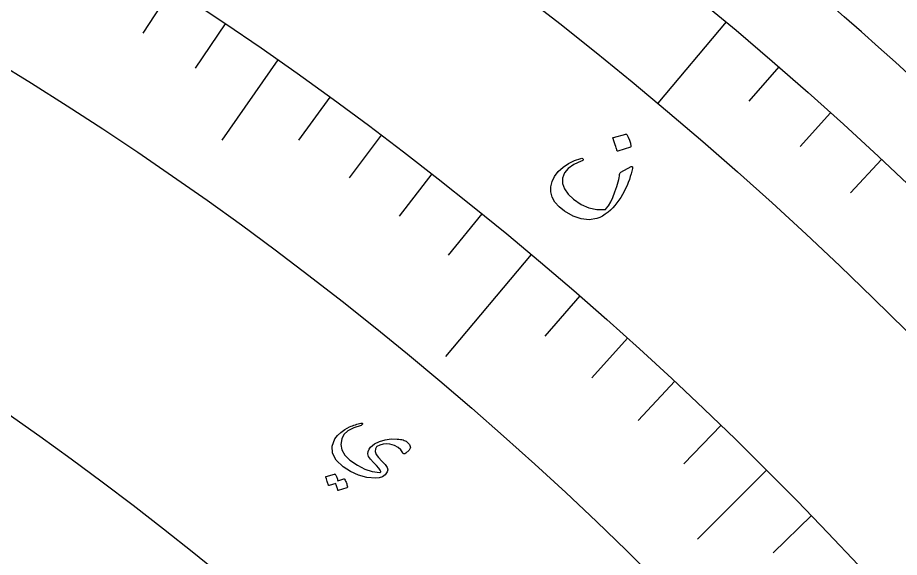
# Model space of a CAD drawing. Header units: millimetres. Extents: x -77 to 77, y -78 to 103.
# Drawn here: x 35.24 to 52.14, y 47.92 to 58.26 of the extents above; entities that cross this region are included whole.
import ezdxf

# ---------------------------------------------------------------- set-up
doc = ezdxf.new("R2010")
doc.units = ezdxf.units.MM
for name, color, linetype in [('CUT_OUTER', 1, 'Continuous'), ('ENGRAVE', 7, 'Continuous'), ('ENGRAVE_FINE', 8, 'Continuous'), ('TEXT', 5, 'Continuous')]:
    doc.layers.add(name, color=color, linetype=linetype)

msp = doc.modelspace()

# ---------------------------------------------------------------- linework, layer by layer
at = {"layer": 'CUT_OUTER'}
msp.add_arc((0.0003, 0.0004), 77.4995, 35.160141, 55.89847, dxfattribs=at)
at = {"layer": 'ENGRAVE'}
for points in [[(48.8197, 58.1811), (47.512, 56.6227)], [(40.2292, 57.4533), (39.1535, 55.917)], [(45.0835, 53.7284), (43.4396, 51.7693)], [(49.5947, 49.5947), (48.2685, 48.2685)]]:
    msp.add_lwpolyline(points, dxfattribs=at)
for radius in [75.95, 75.95, 73.9156, 70.1375, 70.1375, 67.1538, 61.6125, 61.6125, 56.575, 56.575, 51.5375, 51.5375]:
    msp.add_circle((0, 0), radius, dxfattribs=at)
at = {"layer": 'ENGRAVE_FINE'}
for points in [[(38.1996, 58.8223), (37.6425, 57.9643)], [(39.2204, 58.1466), (38.6483, 57.2985)], [(49.8277, 57.3202), (49.2557, 56.6622)], [(41.2258, 56.7424), (40.6245, 55.9148)], [(50.8205, 56.4418), (50.2371, 55.7939)], [(42.2098, 56.0143), (41.5941, 55.1973)], [(51.7978, 55.5463), (51.2032, 54.9087)], [(43.181, 55.2691), (42.5511, 54.463)], [(44.139, 54.5071), (43.4952, 53.7121)], [(46.0143, 52.9334), (45.3432, 52.1614)], [(46.9311, 52.1223), (46.2466, 51.3621)], [(47.8337, 51.2953), (47.136, 50.5471)], [(48.7216, 50.4527), (48.011, 49.7168)], [(50.4527, 48.7216), (49.7168, 48.011)]]:
    msp.add_lwpolyline(points, dxfattribs=at)
at = {"layer": 'TEXT'}
for points in [[(46.8955, 56.034), (46.9005, 56.0344), (46.9056, 56.0328), (46.911, 56.0292), (46.9166, 56.0237), (46.9448, 55.9713), (46.9674, 55.9171), (46.9843, 55.8613), (46.9956, 55.8038), (46.9954, 55.7966), (46.9932, 55.7911), (46.9892, 55.7871), (46.9833, 55.7848), (46.7443, 55.7077), (46.7373, 55.707), (46.7316, 55.7102), (46.7273, 55.7172), (46.7244, 55.7281), (46.7219, 55.7375), (46.7177, 55.752), (46.7117, 55.7716), (46.704, 55.7963), (46.6942, 55.8264), (46.6822, 55.862), (46.6679, 55.9032), (46.6512, 55.9499), (46.6495, 55.9567), (46.65, 55.9618), (46.6527, 55.965), (46.6576, 55.9664)], [(47.0262, 55.3745), (47.0137, 55.3231), (46.9992, 55.2707), (46.9828, 55.217), (46.9645, 55.1623), (46.9438, 55.1064), (46.9201, 55.0493), (46.8935, 54.991), (46.8641, 54.9315), (46.833, 54.8737), (46.7998, 54.8184), (46.7646, 54.7655), (46.7273, 54.7151), (46.6878, 54.667), (46.6461, 54.6211), (46.6021, 54.5773), (46.5558, 54.5357), (46.5034, 54.4953), (46.4505, 54.4618), (46.3971, 54.4351), (46.3431, 54.4153), (46.1964, 54.3906), (46.0441, 54.4057), (45.8862, 54.4604), (45.7226, 54.5547), (45.6173, 54.6385), (45.5383, 54.7278), (45.4856, 54.8228), (45.4591, 54.9235), (45.4597, 55.0243), (45.484, 55.1227), (45.5319, 55.2189), (45.6036, 55.3127), (45.6953, 55.3989), (45.7978, 55.47), (45.911, 55.5259), (46.035, 55.5664), (46.0515, 55.569), (46.0643, 55.5676), (46.0731, 55.562), (46.0782, 55.5524), (46.0797, 55.5397), (46.074, 55.5286), (46.0608, 55.5191), (46.0403, 55.5111), (45.8982, 55.4485), (45.792, 55.374), (45.7215, 55.2877), (45.6866, 55.1896), (45.6866, 55.0877), (45.7215, 54.986), (45.7911, 54.8843), (45.8953, 54.7826), (46.0409, 54.6829), (46.1905, 54.6174), (46.3441, 54.5861), (46.502, 54.5889), (46.5063, 54.5901), (46.5111, 54.5931), (46.5166, 54.5979), (46.5226, 54.6045), (46.5651, 54.6605), (46.6067, 54.7324), (46.6476, 54.8201), (46.6876, 54.9237), (46.706, 54.9773), (46.7225, 55.0277), (46.7371, 55.0748), (46.7499, 55.1187), (46.7606, 55.1593), (46.7689, 55.1967), (46.7749, 55.2307), (46.7785, 55.2614), (46.781, 55.277), (46.7856, 55.2894), (46.7921, 55.2988), (46.8007, 55.3051), (46.9993, 55.4084), (47.0132, 55.4124), (47.0223, 55.4081), (47.0266, 55.3955), (47.0262, 55.3745)], [(42.6218, 49.9266), (42.5877, 49.983), (42.5351, 50.0288), (42.464, 50.0641), (42.3745, 50.0887), (42.3097, 50.0947), (42.247, 50.0894), (42.1865, 50.0727), (42.1281, 50.0447), (42.1185, 50.0374), (42.1104, 50.0282), (42.1039, 50.017), (42.0989, 50.004), (42.0957, 49.9528), (42.1148, 49.8961), (42.1561, 49.8338), (42.2196, 49.7659), (42.2827, 49.6994), (42.3217, 49.643), (42.3364, 49.5967), (42.327, 49.5606), (42.2827, 49.506), (42.2317, 49.4674), (42.1738, 49.4447), (42.1091, 49.4378), (41.9375, 49.4553), (41.7755, 49.4979), (41.6231, 49.5657), (41.4799, 49.6588), (41.346, 49.7873), (41.2752, 49.919), (41.2677, 50.0544), (41.3236, 50.1936), (41.3714, 50.2558), (41.4342, 50.3144), (41.5121, 50.3693), (41.6051, 50.4205), (41.6331, 50.433), (41.6607, 50.4445), (41.6881, 50.455), (41.7151, 50.4645), (41.7419, 50.4731), (41.7687, 50.4807), (41.7956, 50.4874), (41.8225, 50.4931), (41.8352, 50.4941), (41.8438, 50.4916), (41.8483, 50.4857), (41.8487, 50.4764), (41.8458, 50.4675), (41.841, 50.4603), (41.834, 50.4547), (41.8251, 50.4509), (41.6828, 50.4032), (41.5734, 50.3444), (41.4968, 50.2746), (41.453, 50.1941), (41.4359, 50.0852), (41.4567, 49.9811), (41.5153, 49.8818), (41.6118, 49.7869), (41.753, 49.6866), (41.8951, 49.6137), (42.0381, 49.5682), (42.1821, 49.5501), (42.192, 49.5505), (42.1985, 49.5539), (42.2015, 49.5602), (42.201, 49.5694), (42.1896, 49.5956), (42.1624, 49.6326), (42.1195, 49.6803), (42.0609, 49.7388), (42.0035, 49.8008), (41.967, 49.857), (41.9516, 49.9074), (41.9573, 49.952), (41.9772, 49.9932), (42.0047, 50.0309), (42.0399, 50.065), (42.0828, 50.0954), (42.18, 50.1443), (42.2849, 50.1763), (42.3976, 50.1913), (42.5179, 50.1893), (42.5485, 50.187), (42.577, 50.1834), (42.6033, 50.1784), (42.6276, 50.172), (42.6497, 50.1644), (42.6697, 50.1557), (42.6875, 50.1461), (42.7033, 50.1354), (42.755, 50.0823), (42.7685, 50.0284), (42.7439, 49.974), (42.6812, 49.9188), (42.66, 49.9077), (42.643, 49.9053), (42.6302, 49.9116), (42.6218, 49.9266)], [(41.495, 49.4252), (41.4983, 49.4255), (41.5018, 49.4245), (41.5054, 49.4221), (41.5091, 49.4184), (41.5188, 49.4009), (41.5276, 49.3833), (41.5355, 49.3655), (41.5425, 49.3476), (41.5485, 49.3292), (41.5537, 49.3104), (41.558, 49.2911), (41.5613, 49.2713), (41.561, 49.2663), (41.5593, 49.2623), (41.5561, 49.2591), (41.5516, 49.2568), (41.3878, 49.2035), (41.3847, 49.2036), (41.3819, 49.206), (41.3794, 49.2105), (41.3773, 49.2174), (41.3764, 49.2228), (41.3744, 49.2308), (41.3712, 49.2416), (41.3669, 49.255), (41.3614, 49.2713), (41.3548, 49.2906), (41.347, 49.313), (41.338, 49.3383), (41.21, 49.2973), (41.2052, 49.2968), (41.2014, 49.2989), (41.1986, 49.3036), (41.1967, 49.3109), (41.1951, 49.3173), (41.1924, 49.3271), (41.1885, 49.3404), (41.1835, 49.3571), (41.1772, 49.3774), (41.1694, 49.4014), (41.1601, 49.4292), (41.1493, 49.4608), (41.1488, 49.4649), (41.1497, 49.4679), (41.1518, 49.4699), (41.1552, 49.4709), (41.3165, 49.5194), (41.3198, 49.5197), (41.3233, 49.5187), (41.3269, 49.5163), (41.3306, 49.5126), (41.3394, 49.4984), (41.3474, 49.4839), (41.3544, 49.469), (41.3605, 49.4538), (41.3658, 49.4383), (41.3703, 49.4227), (41.3741, 49.4069), (41.3771, 49.3909)]]:
    msp.add_lwpolyline(points, close=True, dxfattribs=at)

doc.saveas('drawing.dxf')
